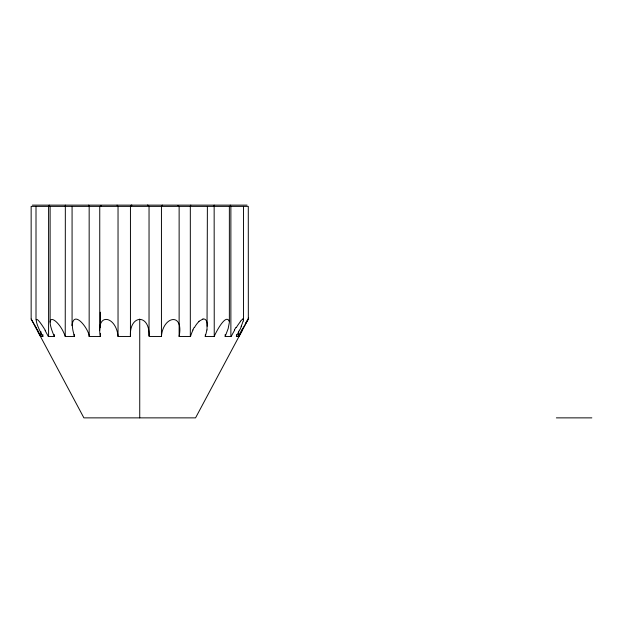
<?xml version="1.0" encoding="UTF-8"?>
<svg xmlns="http://www.w3.org/2000/svg" width="623" height="623" viewBox="0 0 623 623"><rect width="100%" height="100%" fill="white"/><g stroke="black" fill="none" stroke-linecap="round" stroke-linejoin="round"><path stroke-width="0.93" d="M149.045 335.672C149.699 313.112 129.031 314.716 130.441 336.459L118.035 336.459C116.423 316.11 95.654 311.469 100.35 336.459L89.159 336.459C89.377 330.026 73.631 308.307 72.073 325.697L72.073 206.377M230.237 205.131L230.876 206.377L230.876 336.459L225.176 336.459L228.143 328.656L229.365 322.457L229.365 206.377M243.468 319.763L243.468 206.377M248.328 319.015L248.289 206.377L31.15 206.377L31.15 319.015L83.895 417.869L195.552 417.869L248.258 319.14M49.248 205.131L48.602 206.377L48.602 336.459L54.31 336.459C42.2 308.416 59.87 319.988 65.236 336.459L74.121 336.459L74.121 334.52M40.892 331.607L40.892 336.459L42.862 336.459C34.966 322.932 32.357 309.148 45.339 330.392M65.337 205.131L65.236 336.459M147.807 205.131L149.045 206.377L149.037 336.459L161.443 336.459C162.844 316.173 184.034 311.773 179.128 336.459L190.319 336.459L190.319 206.377L190.778 205.131M207.023 329.941L207.381 206.377M243.243 321.281L243.468 319.949A5.342 1.417 -58.8 0 0 242.783 318.999M205.364 334.52L205.364 336.459L214.242 336.459C215.06 333.99 225.908 312.325 229.35 321.523M241.506 326.148L239.832 329.941M192.819 329.949L194.158 327.418M242.121 329.956L243.538 327.402M242.838 328.664L243.188 328.033M243.531 327.418L244.239 326.148M244.224 326.179L247.79 319.942M247.884 319.786L248.289 319.093M234.396 329.949L235.93 327.418M162.408 205.131L161.443 206.377L161.443 336.459M240.268 321.304L242.752 319.069M130.441 336.459L130.441 206.377L131.671 205.131M130.441 206.377L131.827 205.131M198.908 321.304L202.934 319.069M100.35 206.377L101.276 205.668M32.396 205.131L247.082 205.131M556.362 417.869L591.842 417.869M139.739 319.015L139.739 417.869M177.89 205.434L179.128 206.377L179.128 336.459M147.659 205.131L149.037 206.377M117.069 205.131L118.035 206.377L118.035 336.459M31.158 319.031L34.561 324.949M34.475 324.801L35.34 326.32M35.254 326.172L35.511 326.631M35.425 326.475L35.947 327.41M35.861 327.262L36.391 328.212M36.298 328.041L37.357 329.949M37.279 329.808L37.637 330.447M37.536 330.268L37.894 330.914M37.808 330.766L38.244 331.561M38.424 331.888L39.49 333.85M39.67 334.177L40.191 335.158M40.37 335.478L40.721 336.132M206.649 321.281L205.785 319.949A5.342 3.738 -45.6 0 0 202.95 319.007M88.707 205.131L89.159 206.377L89.159 336.459M214.148 205.131L214.242 336.459M238.586 331.607L238.586 336.459L236.623 336.459L236.623 334.52M225.176 334.52L225.176 336.459M100.35 312.193L100.35 327.721M100.35 333.546L100.35 336.459M99.75 206.377L99.75 330.354M54.31 334.52L54.31 336.459M50.113 206.377L50.113 322.083M42.862 334.52L42.862 336.459M36.009 206.377L36.009 319.801M238.305 336.42A39.156 3.232 -61.8 0 1 242.168 329.318M245.306 323.758A17.833 0.693 -61.4 0 1 248.678 318.01M238.928 336.513A39.148 2.632 -61.7 0 1 242.074 330.72M239.434 330.159A39.163 7.554 -61.3 0 1 236.312 336.475M242.923 321.608A17.833 4.174 -60.5 0 1 241.109 326.405M236.226 327.659A18.9 5.288 -59.2 0 1 240.276 321.826M231.219 336.475A39.156 13.138 -59.9 0 1 234.661 330.112M206.844 329.98A39.163 25.932 -51.1 0 1 205.154 336.467M206.641 321.289A17.833 12.242 -48.8 0 1 207.194 326.211M194.485 327.503A18.9 13.441 -45.6 0 1 199.033 321.445M190.521 336.467A39.156 29.39 -44.4 0 1 193.013 329.995M74.628 336.451A35.067 23.191 51.1 0 1 72.338 325.798M37.964 331.592A39.677 2.796 61.8 0 1 40.62 336.506M45.082 330.533A39.194 13.169 59.9 0 1 48.275 336.467"/></g></svg>
